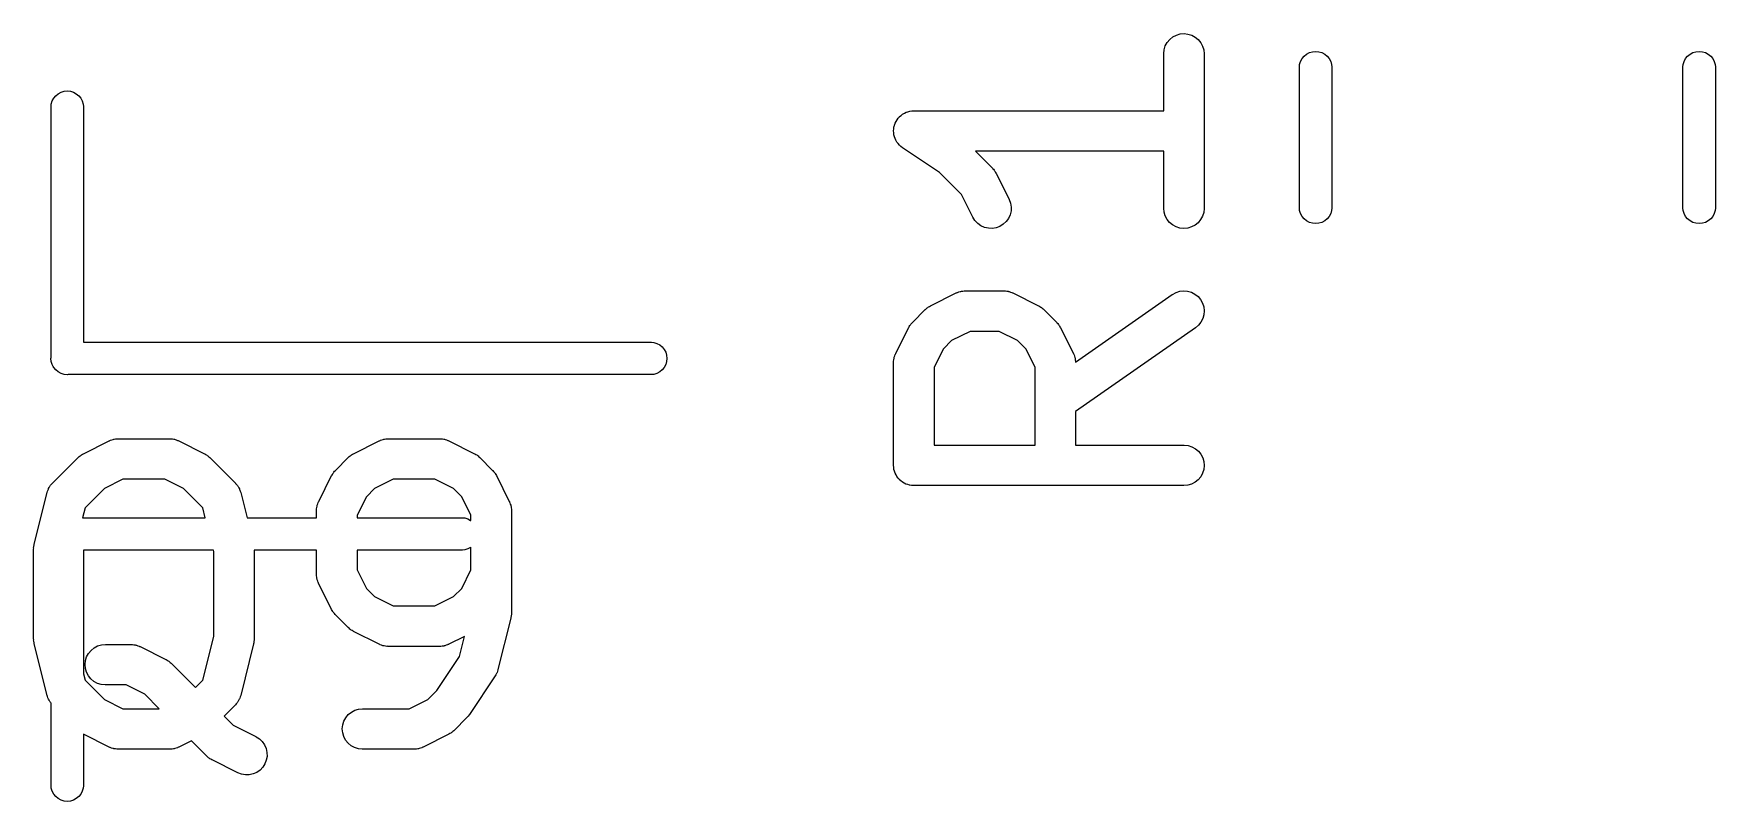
# Model space of a CAD drawing. Extents: x -0.18 to 2.54, y -2.17 to -0.07.
# Drawn here: x 0.1652 to 0.4103, y -0.8468 to -0.7349 of the extents above; entities that cross this region are included whole.
import ezdxf

# ---------------------------------------------------------------- set-up
doc = ezdxf.new("R2010")
doc.units = 0
doc.header["$MEASUREMENT"] = 0
doc.layers.add('BLACK', color=7, linetype='CONTINUOUS')

msp = doc.modelspace()

# ---------------------------------------------------------------- linework, layer by layer
at = {"layer": 'BLACK', "linetype": 'CONTINUOUS'}
for p, q in [((0.330784, -0.735704), (0.331233, -0.735343)), ((0.331233, -0.735343), (0.331744, -0.735076)), ((0.331744, -0.735076), (0.332296, -0.734914)), ((0.332296, -0.734914), (0.33287, -0.734861)), ((0.33287, -0.734861), (0.333443, -0.734922)), ((0.333443, -0.734922), (0.333994, -0.735092)), ((0.333994, -0.735092), (0.334501, -0.735366)), ((0.334501, -0.735366), (0.334945, -0.735733)), ((0.329897, -0.737773), (0.329961, -0.7372)), ((0.329897, -0.737814), (0.329897, -0.737773)), ((0.329897, -0.74611), (0.329897, -0.737814)), ((0.329961, -0.7372), (0.330136, -0.736651)), ((0.330136, -0.736651), (0.330413, -0.736146)), ((0.330413, -0.736146), (0.330784, -0.735704)), ((0.334945, -0.735733), (0.335309, -0.73618)), ((0.335309, -0.73618), (0.33558, -0.736689)), ((0.33558, -0.736689), (0.335746, -0.73724)), ((0.335746, -0.73724), (0.335802, -0.737814)), ((0.335802, -0.737814), (0.335802, -0.760311)), ((0.350369, -0.738141), (0.350729, -0.737846)), ((0.350729, -0.737846), (0.351139, -0.737627)), ((0.351139, -0.737627), (0.351584, -0.737492)), ((0.351584, -0.737492), (0.352047, -0.737446)), ((0.352047, -0.737446), (0.35251, -0.737492)), ((0.35251, -0.737492), (0.352956, -0.737627)), ((0.352956, -0.737627), (0.353366, -0.737846)), ((0.353366, -0.737846), (0.353726, -0.738141)), ((0.406274, -0.738141), (0.406634, -0.737846)), ((0.406634, -0.737846), (0.407044, -0.737627)), ((0.407044, -0.737627), (0.40749, -0.737492)), ((0.40749, -0.737492), (0.407953, -0.737446)), ((0.407953, -0.737446), (0.408416, -0.737492)), ((0.408416, -0.737492), (0.408861, -0.737627)), ((0.408861, -0.737627), (0.409271, -0.737846)), ((0.409271, -0.737846), (0.409631, -0.738141)), ((0.349685, -0.739704), (0.349719, -0.739357)), ((0.349685, -0.760296), (0.349685, -0.739704)), ((0.349719, -0.739357), (0.349854, -0.738911)), ((0.349854, -0.738911), (0.350074, -0.738501)), ((0.350074, -0.738501), (0.350369, -0.738141)), ((0.353726, -0.738141), (0.354021, -0.738501)), ((0.354021, -0.738501), (0.35424, -0.738911)), ((0.35424, -0.738911), (0.354375, -0.739357)), ((0.354375, -0.739357), (0.354409, -0.739704)), ((0.354409, -0.739704), (0.354409, -0.760296)), ((0.405591, -0.739704), (0.405625, -0.739357)), ((0.405591, -0.760296), (0.405591, -0.739704)), ((0.405625, -0.739357), (0.40576, -0.738911)), ((0.40576, -0.738911), (0.405979, -0.738501)), ((0.405979, -0.738501), (0.406274, -0.738141)), ((0.409631, -0.738141), (0.409926, -0.738501)), ((0.409926, -0.738501), (0.410146, -0.738911)), ((0.410146, -0.738911), (0.410281, -0.739357)), ((0.410281, -0.739357), (0.410315, -0.739704)), ((0.410315, -0.739704), (0.410315, -0.760296)), ((0.167717, -0.745475), (0.167751, -0.745127)), ((0.167751, -0.745127), (0.167886, -0.744682)), ((0.167886, -0.744682), (0.168105, -0.744272)), ((0.168105, -0.744272), (0.1684, -0.743912)), ((0.1684, -0.743912), (0.16876, -0.743617)), ((0.16876, -0.743617), (0.16917, -0.743398)), ((0.16917, -0.743398), (0.169616, -0.743263)), ((0.169616, -0.743263), (0.170079, -0.743217)), ((0.170079, -0.743217), (0.170542, -0.743263)), ((0.170542, -0.743263), (0.170987, -0.743398)), ((0.170987, -0.743398), (0.171397, -0.743617)), ((0.171397, -0.743617), (0.171757, -0.743912)), ((0.171757, -0.743912), (0.172052, -0.744272)), ((0.172052, -0.744272), (0.172272, -0.744682)), ((0.172272, -0.744682), (0.172407, -0.745127)), ((0.172407, -0.745127), (0.172441, -0.745475)), ((0.167717, -0.782089), (0.167717, -0.745475)), ((0.172441, -0.745475), (0.172441, -0.779843)), ((0.290759, -0.747914), (0.290899, -0.747657)), ((0.290899, -0.747657), (0.291032, -0.747411)), ((0.291032, -0.747411), (0.291033, -0.74741)), ((0.291033, -0.74741), (0.291034, -0.747408)), ((0.291034, -0.747408), (0.291216, -0.747188)), ((0.291216, -0.747188), (0.291399, -0.746967)), ((0.291399, -0.746967), (0.291401, -0.746966)), ((0.291401, -0.746966), (0.291402, -0.746964)), ((0.291402, -0.746964), (0.29163, -0.746779)), ((0.29163, -0.746779), (0.291846, -0.746603)), ((0.291846, -0.746603), (0.291847, -0.746602)), ((0.291847, -0.746602), (0.291849, -0.746601)), ((0.291849, -0.746601), (0.292108, -0.746463)), ((0.292108, -0.746463), (0.292354, -0.746333)), ((0.292354, -0.746333), (0.292357, -0.746332)), ((0.292357, -0.746332), (0.292359, -0.746331)), ((0.292359, -0.746331), (0.292627, -0.74625)), ((0.292627, -0.74625), (0.292906, -0.746166)), ((0.292906, -0.746166), (0.292908, -0.746166)), ((0.292908, -0.746166), (0.292911, -0.746165)), ((0.292911, -0.746165), (0.293198, -0.746137)), ((0.293198, -0.746137), (0.29348, -0.74611)), ((0.29348, -0.74611), (0.329897, -0.74611)), ((0.290527, -0.749037), (0.290557, -0.748757)), ((0.290527, -0.74904), (0.290527, -0.749037)), ((0.290527, -0.749042), (0.290527, -0.74904)), ((0.290554, -0.74934), (0.290527, -0.749042)), ((0.290578, -0.749611), (0.290554, -0.74934)), ((0.290557, -0.748757), (0.290587, -0.748469)), ((0.290579, -0.749613), (0.290578, -0.749611)), ((0.290579, -0.749616), (0.290579, -0.749613)), ((0.290662, -0.749898), (0.290579, -0.749616)), ((0.290587, -0.748469), (0.290588, -0.748467)), ((0.290588, -0.748464), (0.290675, -0.748185)), ((0.290588, -0.748467), (0.290588, -0.748464)), ((0.29074, -0.750164), (0.290662, -0.749898)), ((0.290675, -0.748185), (0.290757, -0.747918)), ((0.290757, -0.747918), (0.290759, -0.747916)), ((0.290759, -0.747916), (0.290759, -0.747914)), ((0.290741, -0.750167), (0.29074, -0.750164)), ((0.290742, -0.750169), (0.290741, -0.750167)), ((0.290869, -0.750412), (0.290742, -0.750169)), ((0.291006, -0.750676), (0.290869, -0.750412)), ((0.291008, -0.750677), (0.291006, -0.750676)), ((0.291009, -0.750679), (0.291008, -0.750677)), ((0.291187, -0.750901), (0.291009, -0.750679)), ((0.291367, -0.751125), (0.291187, -0.750901)), ((0.291368, -0.751127), (0.291367, -0.751125)), ((0.29137, -0.751129), (0.291368, -0.751127)), ((0.291593, -0.751316), (0.29137, -0.751129)), ((0.291807, -0.751496), (0.291593, -0.751316)), ((0.291811, -0.751499), (0.291807, -0.751496)), ((0.291812, -0.751499), (0.291811, -0.751499)), ((0.291811, -0.751499), (0.291811, -0.751499)), ((0.291842, -0.751519), (0.291812, -0.751499)), ((0.297223, -0.755107), (0.291842, -0.751519)), ((0.329897, -0.752015), (0.302483, -0.752015)), ((0.302483, -0.752015), (0.304941, -0.754474)), ((0.329897, -0.760311), (0.329897, -0.752015)), ((0.304941, -0.754474), (0.30497, -0.754503)), ((0.30497, -0.754503), (0.305074, -0.754633)), ((0.305074, -0.754633), (0.305188, -0.754753)), ((0.305188, -0.754753), (0.305253, -0.754857)), ((0.305253, -0.754857), (0.30533, -0.754953)), ((0.30533, -0.754953), (0.305406, -0.755101)), ((0.300427, -0.758311), (0.297223, -0.755107)), ((0.305406, -0.755101), (0.305494, -0.755241)), ((0.305494, -0.755241), (0.307369, -0.758991)), ((0.302087, -0.761632), (0.300427, -0.758311)), ((0.307369, -0.758991), (0.307387, -0.759028)), ((0.307387, -0.759028), (0.307586, -0.759569)), ((0.307586, -0.759569), (0.307676, -0.760138)), ((0.302394, -0.76212), (0.302087, -0.761632)), ((0.30279, -0.762538), (0.302394, -0.76212)), ((0.306942, -0.762265), (0.30652, -0.762658)), ((0.307279, -0.761798), (0.306942, -0.762265)), ((0.307519, -0.761274), (0.307279, -0.761798)), ((0.307653, -0.760714), (0.307519, -0.761274)), ((0.307676, -0.760138), (0.307653, -0.760714)), ((0.329953, -0.760885), (0.329897, -0.760311)), ((0.33012, -0.761436), (0.329953, -0.760885)), ((0.33039, -0.761945), (0.33012, -0.761436)), ((0.330754, -0.762392), (0.33039, -0.761945)), ((0.335286, -0.761979), (0.334916, -0.762421)), ((0.335564, -0.761474), (0.335286, -0.761979)), ((0.335738, -0.760925), (0.335564, -0.761474)), ((0.335802, -0.760352), (0.335738, -0.760925)), ((0.335802, -0.760311), (0.335802, -0.760352)), ((0.349719, -0.760643), (0.349685, -0.760296)), ((0.349854, -0.761089), (0.349719, -0.760643)), ((0.350074, -0.761499), (0.349854, -0.761089)), ((0.350369, -0.761859), (0.350074, -0.761499)), ((0.350729, -0.762154), (0.350369, -0.761859)), ((0.351139, -0.762373), (0.350729, -0.762154)), ((0.351584, -0.762508), (0.351139, -0.762373)), ((0.352956, -0.762373), (0.35251, -0.762508)), ((0.353366, -0.762154), (0.352956, -0.762373)), ((0.353726, -0.761859), (0.353366, -0.762154)), ((0.354021, -0.761499), (0.353726, -0.761859)), ((0.35424, -0.761089), (0.354021, -0.761499)), ((0.354375, -0.760643), (0.35424, -0.761089)), ((0.354409, -0.760296), (0.354375, -0.760643)), ((0.405625, -0.760643), (0.405591, -0.760296)), ((0.40576, -0.761089), (0.405625, -0.760643)), ((0.405979, -0.761499), (0.40576, -0.761089)), ((0.406274, -0.761859), (0.405979, -0.761499)), ((0.406634, -0.762154), (0.406274, -0.761859)), ((0.407044, -0.762373), (0.406634, -0.762154)), ((0.40749, -0.762508), (0.407044, -0.762373)), ((0.408861, -0.762373), (0.408416, -0.762508)), ((0.409271, -0.762154), (0.408861, -0.762373)), ((0.409631, -0.761859), (0.409271, -0.762154)), ((0.409926, -0.761499), (0.409631, -0.761859)), ((0.410146, -0.761089), (0.409926, -0.761499)), ((0.410281, -0.760643), (0.410146, -0.761089)), ((0.410315, -0.760296), (0.410281, -0.760643)), ((0.303259, -0.762873), (0.30279, -0.762538)), ((0.303785, -0.763109), (0.303259, -0.762873)), ((0.304346, -0.763239), (0.303785, -0.763109)), ((0.304922, -0.763258), (0.304346, -0.763239)), ((0.305491, -0.763164), (0.304922, -0.763258)), ((0.30603, -0.762961), (0.305491, -0.763164)), ((0.30652, -0.762658), (0.30603, -0.762961)), ((0.331198, -0.762759), (0.330754, -0.762392)), ((0.331705, -0.763033), (0.331198, -0.762759)), ((0.332256, -0.763204), (0.331705, -0.763033)), ((0.332829, -0.763264), (0.332256, -0.763204)), ((0.333403, -0.763212), (0.332829, -0.763264)), ((0.333956, -0.763049), (0.333403, -0.763212)), ((0.334466, -0.762782), (0.333956, -0.763049)), ((0.334916, -0.762421), (0.334466, -0.762782)), ((0.352047, -0.762554), (0.351584, -0.762508)), ((0.35251, -0.762508), (0.352047, -0.762554)), ((0.407953, -0.762554), (0.40749, -0.762508)), ((0.408416, -0.762508), (0.407953, -0.762554)), ((0.295621, -0.774708), (0.295768, -0.774631)), ((0.295768, -0.774631), (0.295909, -0.774543)), ((0.295909, -0.774543), (0.299658, -0.772668)), ((0.299658, -0.772668), (0.299695, -0.77265)), ((0.299695, -0.77265), (0.299777, -0.77262)), ((0.299777, -0.77262), (0.299853, -0.772579)), ((0.299853, -0.772579), (0.300047, -0.772521)), ((0.300047, -0.772521), (0.300236, -0.772451)), ((0.300236, -0.772451), (0.300322, -0.772438)), ((0.300322, -0.772438), (0.300405, -0.772413)), ((0.300405, -0.772413), (0.300606, -0.772393)), ((0.300606, -0.772393), (0.300805, -0.772362)), ((0.300805, -0.772362), (0.300892, -0.772365)), ((0.300892, -0.772365), (0.300979, -0.772357)), ((0.300979, -0.772357), (0.306603, -0.772357)), ((0.306603, -0.772357), (0.306644, -0.772357)), ((0.306644, -0.772357), (0.306731, -0.772367)), ((0.306731, -0.772367), (0.306817, -0.772364)), ((0.306817, -0.772364), (0.307016, -0.772399)), ((0.307016, -0.772399), (0.307217, -0.772421)), ((0.307217, -0.772421), (0.307299, -0.772447)), ((0.307299, -0.772447), (0.307385, -0.772462)), ((0.307385, -0.772462), (0.307574, -0.772534)), ((0.307574, -0.772534), (0.307766, -0.772595)), ((0.307766, -0.772595), (0.307842, -0.772637)), ((0.307842, -0.772637), (0.307923, -0.772668)), ((0.307923, -0.772668), (0.311673, -0.774543)), ((0.311673, -0.774543), (0.31171, -0.774562)), ((0.31171, -0.774562), (0.311849, -0.774652)), ((0.31705, -0.782764), (0.331156, -0.77289)), ((0.331156, -0.77289), (0.33119, -0.772867)), ((0.33119, -0.772867), (0.331696, -0.772591)), ((0.331696, -0.772591), (0.332246, -0.772419)), ((0.332246, -0.772419), (0.332819, -0.772357)), ((0.332819, -0.772357), (0.333393, -0.772407)), ((0.333393, -0.772407), (0.333947, -0.772568)), ((0.333947, -0.772568), (0.334458, -0.772833)), ((0.334458, -0.772833), (0.334908, -0.773193)), ((0.334908, -0.773193), (0.33528, -0.773633)), ((0.33528, -0.773633), (0.33556, -0.774137)), ((0.33556, -0.774137), (0.335736, -0.774686)), ((0.293161, -0.777099), (0.293266, -0.776971)), ((0.293266, -0.776971), (0.295141, -0.775096)), ((0.295141, -0.775096), (0.295171, -0.775067)), ((0.295171, -0.775067), (0.2953, -0.774964)), ((0.2953, -0.774964), (0.295421, -0.77485)), ((0.295421, -0.77485), (0.295525, -0.774784)), ((0.295525, -0.774784), (0.295621, -0.774708)), ((0.311849, -0.774652), (0.311995, -0.77473)), ((0.311995, -0.77473), (0.31209, -0.774808)), ((0.31209, -0.774808), (0.312193, -0.774875)), ((0.312193, -0.774875), (0.312312, -0.774991)), ((0.312312, -0.774991), (0.31244, -0.775096)), ((0.31244, -0.775096), (0.314315, -0.776971)), ((0.314315, -0.776971), (0.314344, -0.777)), ((0.314344, -0.777), (0.314448, -0.77713)), ((0.335337, -0.776901), (0.334981, -0.777353)), ((0.335599, -0.776387), (0.335337, -0.776901)), ((0.335756, -0.775833), (0.335599, -0.776387)), ((0.335736, -0.774686), (0.335802, -0.775258)), ((0.335802, -0.775258), (0.335756, -0.775833)), ((0.290839, -0.781488), (0.292713, -0.777738)), ((0.292713, -0.777738), (0.292732, -0.777702)), ((0.292732, -0.777702), (0.292822, -0.777562)), ((0.292822, -0.777562), (0.292901, -0.777416)), ((0.292901, -0.777416), (0.292979, -0.777321)), ((0.292979, -0.777321), (0.293046, -0.777218)), ((0.293046, -0.777218), (0.293161, -0.777099)), ((0.301676, -0.778262), (0.298978, -0.779611)), ((0.305906, -0.778262), (0.301676, -0.778262)), ((0.308603, -0.779611), (0.305906, -0.778262)), ((0.314448, -0.77713), (0.314561, -0.777251)), ((0.314561, -0.777251), (0.314627, -0.777355)), ((0.314627, -0.777355), (0.314704, -0.777451)), ((0.314704, -0.777451), (0.31478, -0.777598)), ((0.31478, -0.777598), (0.314868, -0.777738)), ((0.314868, -0.777738), (0.316743, -0.781488)), ((0.334543, -0.777728), (0.317055, -0.78997)), ((0.334981, -0.777353), (0.334543, -0.777728)), ((0.172441, -0.779843), (0.255234, -0.779843)), ((0.255234, -0.779843), (0.255581, -0.779877)), ((0.255581, -0.779877), (0.256026, -0.780012)), ((0.256026, -0.780012), (0.256437, -0.780231)), ((0.256437, -0.780231), (0.256796, -0.780526)), ((0.256796, -0.780526), (0.257092, -0.780886)), ((0.257092, -0.780886), (0.257311, -0.781296)), ((0.257311, -0.781296), (0.257446, -0.781742)), ((0.257446, -0.781742), (0.257492, -0.782205)), ((0.290632, -0.782026), (0.290705, -0.781837)), ((0.290705, -0.781837), (0.290766, -0.781645)), ((0.290766, -0.781645), (0.290807, -0.781569)), ((0.290807, -0.781569), (0.290839, -0.781488)), ((0.297781, -0.780808), (0.296432, -0.783505)), ((0.298978, -0.779611), (0.297781, -0.780808)), ((0.3098, -0.780808), (0.308603, -0.779611)), ((0.311149, -0.783505), (0.3098, -0.780808)), ((0.316743, -0.781488), (0.316761, -0.781525)), ((0.316761, -0.781525), (0.316791, -0.781607)), ((0.316791, -0.781607), (0.316832, -0.781683)), ((0.316832, -0.781683), (0.31689, -0.781876)), ((0.31689, -0.781876), (0.31696, -0.782066)), ((0.167705, -0.782205), (0.167717, -0.782089)), ((0.167751, -0.782668), (0.167705, -0.782205)), ((0.167886, -0.783113), (0.167751, -0.782668)), ((0.168029, -0.78338), (0.167886, -0.783113)), ((0.168105, -0.783523), (0.168029, -0.78338)), ((0.1684, -0.783883), (0.168105, -0.783523)), ((0.16876, -0.784178), (0.1684, -0.783883)), ((0.16917, -0.784398), (0.16876, -0.784178)), ((0.169616, -0.784533), (0.16917, -0.784398)), ((0.256026, -0.784398), (0.255581, -0.784533)), ((0.256437, -0.784178), (0.256026, -0.784398)), ((0.256796, -0.783883), (0.256437, -0.784178)), ((0.257092, -0.783523), (0.256796, -0.783883)), ((0.257311, -0.783113), (0.257092, -0.783523)), ((0.257446, -0.782668), (0.257311, -0.783113)), ((0.257492, -0.782205), (0.257446, -0.782668)), ((0.290527, -0.782767), (0.290537, -0.782681)), ((0.290527, -0.782808), (0.290527, -0.782767)), ((0.290527, -0.797806), (0.290527, -0.782808)), ((0.290535, -0.782594), (0.290569, -0.782395)), ((0.290537, -0.782681), (0.290535, -0.782594)), ((0.290569, -0.782395), (0.290591, -0.782194)), ((0.290591, -0.782194), (0.290618, -0.782112)), ((0.290618, -0.782112), (0.290632, -0.782026)), ((0.296432, -0.783505), (0.296432, -0.794854)), ((0.311149, -0.794854), (0.311149, -0.783505)), ((0.31696, -0.782066), (0.316973, -0.782151)), ((0.316973, -0.782151), (0.316999, -0.782235)), ((0.316999, -0.782235), (0.317018, -0.782436)), ((0.317018, -0.782436), (0.31705, -0.782635)), ((0.31705, -0.782635), (0.317046, -0.782722)), ((0.317046, -0.782722), (0.31705, -0.782764)), ((0.170079, -0.784578), (0.169616, -0.784533)), ((0.170195, -0.784567), (0.170079, -0.784578)), ((0.255234, -0.784567), (0.170195, -0.784567)), ((0.255581, -0.784533), (0.255234, -0.784567)), ((0.317055, -0.78997), (0.317055, -0.794854)), ((0.172433, -0.796099), (0.176182, -0.794224)), ((0.176182, -0.794224), (0.176219, -0.794206)), ((0.176219, -0.794206), (0.176301, -0.794176)), ((0.176301, -0.794176), (0.176378, -0.794135)), ((0.176378, -0.794135), (0.176571, -0.794077)), ((0.176571, -0.794077), (0.17676, -0.794008)), ((0.17676, -0.794008), (0.176846, -0.793994)), ((0.176846, -0.793994), (0.176929, -0.793969)), ((0.176929, -0.793969), (0.17713, -0.793949)), ((0.17713, -0.793949), (0.177329, -0.793918)), ((0.177329, -0.793918), (0.177416, -0.793921)), ((0.177416, -0.793921), (0.177503, -0.793913)), ((0.177503, -0.793913), (0.185002, -0.793913)), ((0.185002, -0.793913), (0.185043, -0.793913)), ((0.185043, -0.793913), (0.185129, -0.793923)), ((0.185129, -0.793923), (0.185216, -0.79392)), ((0.185216, -0.79392), (0.185415, -0.793955)), ((0.185415, -0.793955), (0.185616, -0.793977)), ((0.185616, -0.793977), (0.185698, -0.794003)), ((0.185698, -0.794003), (0.185784, -0.794018)), ((0.185784, -0.794018), (0.185973, -0.794091)), ((0.185973, -0.794091), (0.186165, -0.794151)), ((0.186165, -0.794151), (0.186241, -0.794193)), ((0.186241, -0.794193), (0.186322, -0.794224)), ((0.186322, -0.794224), (0.190072, -0.796099)), ((0.211803, -0.796099), (0.215552, -0.794224)), ((0.215552, -0.794224), (0.215589, -0.794206)), ((0.215589, -0.794206), (0.215671, -0.794176)), ((0.215671, -0.794176), (0.215748, -0.794135)), ((0.215748, -0.794135), (0.215941, -0.794077)), ((0.215941, -0.794077), (0.21613, -0.794008)), ((0.21613, -0.794008), (0.216216, -0.793994)), ((0.216216, -0.793994), (0.216299, -0.793969)), ((0.216299, -0.793969), (0.2165, -0.793949)), ((0.2165, -0.793949), (0.2167, -0.793918)), ((0.2167, -0.793918), (0.216786, -0.793921)), ((0.216786, -0.793921), (0.216873, -0.793913)), ((0.216873, -0.793913), (0.224372, -0.793913)), ((0.224372, -0.793913), (0.224413, -0.793913)), ((0.224413, -0.793913), (0.2245, -0.793923)), ((0.2245, -0.793923), (0.224586, -0.79392)), ((0.224586, -0.79392), (0.224786, -0.793955)), ((0.224786, -0.793955), (0.224986, -0.793977)), ((0.224986, -0.793977), (0.225068, -0.794003)), ((0.225068, -0.794003), (0.225154, -0.794018)), ((0.225154, -0.794018), (0.225343, -0.794091)), ((0.225343, -0.794091), (0.225535, -0.794151)), ((0.225535, -0.794151), (0.225611, -0.794193)), ((0.225611, -0.794193), (0.225692, -0.794224)), ((0.225692, -0.794224), (0.229442, -0.796099)), ((0.167916, -0.800402), (0.171665, -0.796652)), ((0.171665, -0.796652), (0.171695, -0.796623)), ((0.171695, -0.796623), (0.171824, -0.79652)), ((0.171824, -0.79652), (0.171945, -0.796406)), ((0.171945, -0.796406), (0.172049, -0.79634)), ((0.172049, -0.79634), (0.172145, -0.796264)), ((0.172145, -0.796264), (0.172292, -0.796188)), ((0.172292, -0.796188), (0.172433, -0.796099)), ((0.190072, -0.796099), (0.190109, -0.796118)), ((0.190109, -0.796118), (0.190248, -0.796208)), ((0.190248, -0.796208), (0.190394, -0.796286)), ((0.190394, -0.796286), (0.190489, -0.796364)), ((0.190489, -0.796364), (0.190592, -0.796431)), ((0.190592, -0.796431), (0.190711, -0.796547)), ((0.190711, -0.796547), (0.190839, -0.796652)), ((0.190839, -0.796652), (0.194589, -0.800402)), ((0.209161, -0.798527), (0.211035, -0.796652)), ((0.211035, -0.796652), (0.211065, -0.796623)), ((0.211065, -0.796623), (0.211194, -0.79652)), ((0.211194, -0.79652), (0.211315, -0.796406)), ((0.211315, -0.796406), (0.211419, -0.79634)), ((0.211419, -0.79634), (0.211515, -0.796264)), ((0.211515, -0.796264), (0.211662, -0.796188)), ((0.211662, -0.796188), (0.211803, -0.796099)), ((0.229442, -0.796099), (0.229479, -0.796118)), ((0.229479, -0.796118), (0.229618, -0.796208)), ((0.229618, -0.796208), (0.229764, -0.796286)), ((0.229764, -0.796286), (0.229859, -0.796364)), ((0.229859, -0.796364), (0.229962, -0.796431)), ((0.229962, -0.796431), (0.230081, -0.796547)), ((0.230081, -0.796547), (0.230209, -0.796652)), ((0.230209, -0.796652), (0.232084, -0.798527)), ((0.296432, -0.794854), (0.311149, -0.794854)), ((0.317055, -0.794854), (0.33285, -0.794854)), ((0.33285, -0.794854), (0.332891, -0.794854)), ((0.332891, -0.794854), (0.333464, -0.794918)), ((0.333464, -0.794918), (0.334013, -0.795093)), ((0.334013, -0.795093), (0.334518, -0.79537)), ((0.334518, -0.79537), (0.334959, -0.795741)), ((0.334959, -0.795741), (0.33532, -0.79619)), ((0.33532, -0.79619), (0.335587, -0.7967)), ((0.335587, -0.7967), (0.33575, -0.797253)), ((0.208626, -0.799258), (0.208717, -0.799118)), ((0.208717, -0.799118), (0.208795, -0.798972)), ((0.208795, -0.798972), (0.208873, -0.798877)), ((0.208873, -0.798877), (0.20894, -0.798774)), ((0.20894, -0.798774), (0.209055, -0.798655)), ((0.209055, -0.798655), (0.209161, -0.798527)), ((0.232084, -0.798527), (0.232113, -0.798556)), ((0.232113, -0.798556), (0.232217, -0.798686)), ((0.232217, -0.798686), (0.23233, -0.798807)), ((0.23233, -0.798807), (0.232396, -0.798911)), ((0.232396, -0.798911), (0.232473, -0.799007)), ((0.232473, -0.799007), (0.232549, -0.799154)), ((0.290554, -0.798083), (0.290527, -0.797806)), ((0.290579, -0.79836), (0.290554, -0.798083)), ((0.290582, -0.79837), (0.290579, -0.79836)), ((0.290583, -0.79838), (0.290582, -0.79837)), ((0.290663, -0.798646), (0.290583, -0.79838)), ((0.290742, -0.798913), (0.290663, -0.798646)), ((0.290747, -0.798922), (0.290742, -0.798913)), ((0.29075, -0.798932), (0.290747, -0.798922)), ((0.29088, -0.799177), (0.29075, -0.798932)), ((0.335572, -0.798951), (0.335298, -0.799458)), ((0.335742, -0.7984), (0.335572, -0.798951)), ((0.335802, -0.797827), (0.335742, -0.7984)), ((0.33575, -0.797253), (0.335802, -0.797827)), ((0.167149, -0.801734), (0.167219, -0.801546)), ((0.167219, -0.801546), (0.167278, -0.801355)), ((0.167278, -0.801355), (0.16732, -0.801277)), ((0.16732, -0.801277), (0.167351, -0.801194)), ((0.167351, -0.801194), (0.167456, -0.801023)), ((0.167456, -0.801023), (0.16755, -0.800847)), ((0.16755, -0.800847), (0.167606, -0.800779)), ((0.167606, -0.800779), (0.167653, -0.800703)), ((0.167653, -0.800703), (0.167789, -0.800556)), ((0.167789, -0.800556), (0.167916, -0.800402)), ((0.175502, -0.801167), (0.17267, -0.803999)), ((0.1782, -0.799818), (0.175502, -0.801167)), ((0.184305, -0.799818), (0.1782, -0.799818)), ((0.187002, -0.801167), (0.184305, -0.799818)), ((0.189835, -0.803999), (0.187002, -0.801167)), ((0.194589, -0.800402), (0.194618, -0.800431)), ((0.194618, -0.800431), (0.194743, -0.800588)), ((0.194743, -0.800588), (0.194876, -0.800736)), ((0.194876, -0.800736), (0.194922, -0.800812)), ((0.194922, -0.800812), (0.194977, -0.800881)), ((0.194977, -0.800881), (0.195069, -0.801059)), ((0.195069, -0.801059), (0.195172, -0.801231)), ((0.195172, -0.801231), (0.195202, -0.801314)), ((0.195202, -0.801314), (0.195243, -0.801393)), ((0.195243, -0.801393), (0.195298, -0.801585)), ((0.195298, -0.801585), (0.195366, -0.801774)), ((0.206733, -0.803044), (0.208608, -0.799294)), ((0.208608, -0.799294), (0.208626, -0.799258)), ((0.214872, -0.801167), (0.213675, -0.802364)), ((0.21757, -0.799818), (0.214872, -0.801167)), ((0.223675, -0.799818), (0.21757, -0.799818)), ((0.226372, -0.801167), (0.223675, -0.799818)), ((0.227569, -0.802364), (0.226372, -0.801167)), ((0.232549, -0.799154), (0.232637, -0.799294)), ((0.232637, -0.799294), (0.234512, -0.803044)), ((0.291009, -0.799423), (0.29088, -0.799177)), ((0.291015, -0.799431), (0.291009, -0.799423)), ((0.29102, -0.799441), (0.291015, -0.799431)), ((0.291197, -0.799657), (0.29102, -0.799441)), ((0.29137, -0.799872), (0.291197, -0.799657)), ((0.291378, -0.799879), (0.29137, -0.799872)), ((0.291384, -0.799887), (0.291378, -0.799879)), ((0.291598, -0.800064), (0.291384, -0.799887)), ((0.291811, -0.800243), (0.291598, -0.800064)), ((0.291821, -0.800248), (0.291811, -0.800243)), ((0.291828, -0.800254), (0.291821, -0.800248)), ((0.292072, -0.800386), (0.291828, -0.800254)), ((0.292316, -0.80052), (0.292072, -0.800386)), ((0.292326, -0.800524), (0.292316, -0.80052)), ((0.292335, -0.800529), (0.292326, -0.800524)), ((0.292602, -0.800611), (0.292335, -0.800529)), ((0.292866, -0.800695), (0.292602, -0.800611)), ((0.292876, -0.800696), (0.292866, -0.800695)), ((0.292886, -0.800699), (0.292876, -0.800696)), ((0.293161, -0.800728), (0.292886, -0.800699)), ((0.293438, -0.800759), (0.293161, -0.800728)), ((0.293458, -0.800759), (0.293438, -0.800759)), ((0.293459, -0.800759), (0.293458, -0.800759)), ((0.29348, -0.800759), (0.293459, -0.800759)), ((0.293459, -0.800759), (0.293459, -0.800759)), ((0.33285, -0.800759), (0.29348, -0.800759)), ((0.333423, -0.800703), (0.33285, -0.800759)), ((0.333975, -0.800536), (0.333423, -0.800703)), ((0.334484, -0.800266), (0.333975, -0.800536)), ((0.33493, -0.799902), (0.334484, -0.800266)), ((0.335298, -0.799458), (0.33493, -0.799902)), ((0.165264, -0.809273), (0.167139, -0.801774)), ((0.167139, -0.801774), (0.167149, -0.801734)), ((0.17267, -0.803999), (0.172312, -0.805433)), ((0.190193, -0.805433), (0.189835, -0.803999)), ((0.195366, -0.801774), (0.19628, -0.805433)), ((0.206429, -0.80415), (0.206463, -0.803951)), ((0.206463, -0.803951), (0.206486, -0.803751)), ((0.206486, -0.803751), (0.206512, -0.803668)), ((0.206512, -0.803668), (0.206527, -0.803582)), ((0.206527, -0.803582), (0.206599, -0.803393)), ((0.206599, -0.803393), (0.20666, -0.803201)), ((0.20666, -0.803201), (0.206702, -0.803125)), ((0.206702, -0.803125), (0.206733, -0.803044)), ((0.213675, -0.802364), (0.212327, -0.805061)), ((0.228918, -0.805061), (0.227569, -0.802364)), ((0.234512, -0.803044), (0.23453, -0.803081)), ((0.23453, -0.803081), (0.23456, -0.803163)), ((0.23456, -0.803163), (0.234601, -0.803239)), ((0.234601, -0.803239), (0.234659, -0.803433)), ((0.234659, -0.803433), (0.234729, -0.803622)), ((0.234729, -0.803622), (0.234742, -0.803708)), ((0.234742, -0.803708), (0.234768, -0.803791)), ((0.234768, -0.803791), (0.234787, -0.803992)), ((0.234787, -0.803992), (0.234819, -0.804191)), ((0.172312, -0.805433), (0.190193, -0.805433)), ((0.19628, -0.805433), (0.206421, -0.805433)), ((0.206421, -0.804323), (0.206431, -0.804237)), ((0.206421, -0.804364), (0.206421, -0.804323)), ((0.206421, -0.805433), (0.206421, -0.804364)), ((0.206431, -0.804237), (0.206429, -0.80415)), ((0.212327, -0.805061), (0.212327, -0.805433)), ((0.212327, -0.805433), (0.227675, -0.805433)), ((0.227675, -0.805433), (0.228022, -0.805467)), ((0.228022, -0.805467), (0.228467, -0.805602)), ((0.228467, -0.805602), (0.228878, -0.805822)), ((0.228878, -0.805822), (0.228918, -0.805855)), ((0.228918, -0.805855), (0.228918, -0.805061)), ((0.234819, -0.804191), (0.234815, -0.804278)), ((0.234815, -0.804278), (0.234824, -0.804364)), ((0.234824, -0.804364), (0.234824, -0.819363)), ((0.165176, -0.809948), (0.165182, -0.809895)), ((0.165176, -0.809989), (0.165176, -0.809948)), ((0.165176, -0.823112), (0.165176, -0.809989)), ((0.16518, -0.809843), (0.165215, -0.809609)), ((0.165182, -0.809895), (0.16518, -0.809843)), ((0.165215, -0.809609), (0.165241, -0.809375)), ((0.165241, -0.809375), (0.165257, -0.809325)), ((0.165257, -0.809325), (0.165264, -0.809273)), ((0.172441, -0.810157), (0.172441, -0.828185)), ((0.191374, -0.810157), (0.172441, -0.810157)), ((0.191423, -0.810352), (0.191374, -0.810157)), ((0.191423, -0.822749), (0.191423, -0.810352)), ((0.206421, -0.810157), (0.197328, -0.810157)), ((0.197328, -0.810157), (0.197328, -0.823112)), ((0.206421, -0.813738), (0.206421, -0.810157)), ((0.227675, -0.810157), (0.212327, -0.810157)), ((0.212327, -0.810157), (0.212327, -0.813041)), ((0.228022, -0.810123), (0.227675, -0.810157)), ((0.228467, -0.809988), (0.228022, -0.810123)), ((0.228878, -0.809769), (0.228467, -0.809988)), ((0.228918, -0.809736), (0.228878, -0.809769)), ((0.228918, -0.813041), (0.228918, -0.809736)), ((0.20643, -0.813825), (0.206421, -0.813738)), ((0.206426, -0.813912), (0.20643, -0.813825)), ((0.212327, -0.813041), (0.213675, -0.815739)), ((0.227569, -0.815739), (0.228918, -0.813041)), ((0.206458, -0.814111), (0.206426, -0.813912)), ((0.206477, -0.814312), (0.206458, -0.814111)), ((0.206502, -0.814395), (0.206477, -0.814312)), ((0.206516, -0.814481), (0.206502, -0.814395)), ((0.206585, -0.81467), (0.206516, -0.814481)), ((0.206644, -0.814863), (0.206585, -0.81467)), ((0.206685, -0.81494), (0.206644, -0.814863)), ((0.206715, -0.815022), (0.206685, -0.81494)), ((0.206733, -0.815059), (0.206715, -0.815022)), ((0.208608, -0.818808), (0.206733, -0.815059)), ((0.213675, -0.815739), (0.214872, -0.816936)), ((0.226372, -0.816936), (0.227569, -0.815739)), ((0.214872, -0.816936), (0.21757, -0.818285)), ((0.21757, -0.818285), (0.223675, -0.818285)), ((0.223675, -0.818285), (0.226372, -0.816936)), ((0.208696, -0.818949), (0.208608, -0.818808)), ((0.208772, -0.819096), (0.208696, -0.818949)), ((0.208849, -0.819192), (0.208772, -0.819096)), ((0.208914, -0.819296), (0.208849, -0.819192)), ((0.209028, -0.819417), (0.208914, -0.819296)), ((0.209132, -0.819546), (0.209028, -0.819417)), ((0.209161, -0.819576), (0.209132, -0.819546)), ((0.211035, -0.82145), (0.209161, -0.819576)), ((0.234736, -0.820079), (0.232861, -0.827578)), ((0.234743, -0.820027), (0.234736, -0.820079)), ((0.234759, -0.819976), (0.234743, -0.820027)), ((0.234785, -0.819743), (0.234759, -0.819976)), ((0.23482, -0.819509), (0.234785, -0.819743)), ((0.234823, -0.819404), (0.234818, -0.819456)), ((0.234818, -0.819456), (0.23482, -0.819509)), ((0.234824, -0.819363), (0.234823, -0.819404)), ((0.165181, -0.823165), (0.165176, -0.823112)), ((0.165178, -0.823217), (0.165181, -0.823165)), ((0.165209, -0.82345), (0.165178, -0.823217)), ((0.165232, -0.823686), (0.165209, -0.82345)), ((0.189835, -0.829102), (0.191423, -0.822749)), ((0.19729, -0.823492), (0.197264, -0.823726)), ((0.197325, -0.823258), (0.19729, -0.823492)), ((0.197328, -0.823153), (0.197322, -0.823206)), ((0.197322, -0.823206), (0.197325, -0.823258)), ((0.197328, -0.823112), (0.197328, -0.823153)), ((0.211164, -0.821556), (0.211035, -0.82145)), ((0.211283, -0.821671), (0.211164, -0.821556)), ((0.211386, -0.821738), (0.211283, -0.821671)), ((0.211481, -0.821816), (0.211386, -0.821738)), ((0.211627, -0.821895), (0.211481, -0.821816)), ((0.211766, -0.821985), (0.211627, -0.821895)), ((0.211803, -0.822004), (0.211766, -0.821985)), ((0.215552, -0.823878), (0.211803, -0.822004)), ((0.227985, -0.822732), (0.225692, -0.823878)), ((0.227256, -0.825649), (0.227985, -0.822732)), ((0.165248, -0.823736), (0.165232, -0.823686)), ((0.165255, -0.823788), (0.165248, -0.823736)), ((0.165264, -0.823828), (0.165255, -0.823788)), ((0.167139, -0.831327), (0.165264, -0.823828)), ((0.172736, -0.826268), (0.172906, -0.825717)), ((0.172906, -0.825717), (0.17318, -0.82521)), ((0.17318, -0.82521), (0.173547, -0.824766)), ((0.173547, -0.824766), (0.173994, -0.824402)), ((0.173994, -0.824402), (0.174503, -0.824132)), ((0.174503, -0.824132), (0.175054, -0.823965)), ((0.175054, -0.823965), (0.175628, -0.823909)), ((0.175628, -0.823909), (0.179378, -0.823909)), ((0.179378, -0.823909), (0.179419, -0.823909)), ((0.179419, -0.823909), (0.179505, -0.823919)), ((0.179505, -0.823919), (0.179592, -0.823917)), ((0.179592, -0.823917), (0.179791, -0.823951)), ((0.179791, -0.823951), (0.179991, -0.823973)), ((0.179991, -0.823973), (0.180074, -0.824)), ((0.180074, -0.824), (0.18016, -0.824014)), ((0.18016, -0.824014), (0.180349, -0.824087)), ((0.180349, -0.824087), (0.180541, -0.824148)), ((0.180541, -0.824148), (0.180617, -0.824189)), ((0.180617, -0.824189), (0.180698, -0.824221)), ((0.180698, -0.824221), (0.184448, -0.826095)), ((0.184448, -0.826095), (0.184484, -0.826114)), ((0.184484, -0.826114), (0.184624, -0.826204)), ((0.19724, -0.823828), (0.195366, -0.831327)), ((0.197248, -0.823776), (0.19724, -0.823828)), ((0.197264, -0.823726), (0.197248, -0.823776)), ((0.215634, -0.823909), (0.215552, -0.823878)), ((0.21571, -0.823951), (0.215634, -0.823909)), ((0.215902, -0.824012), (0.21571, -0.823951)), ((0.21609, -0.824085), (0.215902, -0.824012)), ((0.216176, -0.824099), (0.21609, -0.824085)), ((0.216259, -0.824126), (0.216176, -0.824099)), ((0.216459, -0.824148), (0.216259, -0.824126)), ((0.216658, -0.824182), (0.216459, -0.824148)), ((0.216745, -0.82418), (0.216658, -0.824182)), ((0.216832, -0.82419), (0.216745, -0.82418)), ((0.216873, -0.82419), (0.216832, -0.82419)), ((0.224372, -0.82419), (0.216873, -0.82419)), ((0.223952, -0.830605), (0.227256, -0.825649)), ((0.224458, -0.824182), (0.224372, -0.82419)), ((0.224545, -0.824185), (0.224458, -0.824182)), ((0.224744, -0.824154), (0.224545, -0.824185)), ((0.224945, -0.824134), (0.224744, -0.824154)), ((0.225029, -0.824109), (0.224945, -0.824134)), ((0.225114, -0.824095), (0.225029, -0.824109)), ((0.225304, -0.824026), (0.225114, -0.824095)), ((0.225497, -0.823967), (0.225304, -0.824026)), ((0.225574, -0.823926), (0.225497, -0.823967)), ((0.225655, -0.823897), (0.225574, -0.823926)), ((0.225692, -0.823878), (0.225655, -0.823897)), ((0.172441, -0.828185), (0.17267, -0.829102)), ((0.172675, -0.826841), (0.172736, -0.826268)), ((0.172728, -0.827415), (0.172675, -0.826841)), ((0.17289, -0.827968), (0.172728, -0.827415)), ((0.173157, -0.828478), (0.17289, -0.827968)), ((0.173518, -0.828928), (0.173157, -0.828478)), ((0.184624, -0.826204), (0.18477, -0.826283)), ((0.18477, -0.826283), (0.184865, -0.826361)), ((0.184865, -0.826361), (0.184968, -0.826428)), ((0.184968, -0.826428), (0.185087, -0.826543)), ((0.185087, -0.826543), (0.185215, -0.826648)), ((0.185215, -0.826648), (0.188751, -0.830185)), ((0.232453, -0.828499), (0.228704, -0.834124)), ((0.232546, -0.828325), (0.232453, -0.828499)), ((0.232649, -0.828158), (0.232546, -0.828325)), ((0.232681, -0.828072), (0.232649, -0.828158)), ((0.232724, -0.827991), (0.232681, -0.828072)), ((0.232782, -0.827802), (0.232724, -0.827991)), ((0.232851, -0.827618), (0.232782, -0.827802)), ((0.232861, -0.827578), (0.232851, -0.827618)), ((0.17267, -0.829102), (0.175502, -0.831934)), ((0.17396, -0.829298), (0.173518, -0.828928)), ((0.174465, -0.829576), (0.17396, -0.829298)), ((0.175014, -0.82975), (0.174465, -0.829576)), ((0.175587, -0.829814), (0.175014, -0.82975)), ((0.175628, -0.829814), (0.175587, -0.829814)), ((0.178681, -0.829814), (0.175628, -0.829814)), ((0.181378, -0.831163), (0.178681, -0.829814)), ((0.188751, -0.830185), (0.189835, -0.829102)), ((0.222623, -0.831934), (0.223952, -0.830605)), ((0.167206, -0.831516), (0.167139, -0.831327)), ((0.167262, -0.831708), (0.167206, -0.831516)), ((0.167303, -0.831786), (0.167262, -0.831708)), ((0.167333, -0.83187), (0.167303, -0.831786)), ((0.167435, -0.832042), (0.167333, -0.83187)), ((0.167527, -0.832219), (0.167435, -0.832042)), ((0.167583, -0.832289), (0.167527, -0.832219)), ((0.167628, -0.832365), (0.167583, -0.832289)), ((0.167717, -0.832463), (0.167628, -0.832365)), ((0.167717, -0.844525), (0.167717, -0.832463)), ((0.175502, -0.831934), (0.1782, -0.833283)), ((0.1782, -0.833283), (0.183498, -0.833283)), ((0.183498, -0.833283), (0.181378, -0.831163)), ((0.194589, -0.832699), (0.192927, -0.834361)), ((0.194716, -0.832545), (0.194589, -0.832699)), ((0.194852, -0.832398), (0.194716, -0.832545)), ((0.194898, -0.832322), (0.194852, -0.832398)), ((0.194955, -0.832254), (0.194898, -0.832322)), ((0.195049, -0.832077), (0.194955, -0.832254)), ((0.195154, -0.831907), (0.195049, -0.832077)), ((0.195185, -0.831824), (0.195154, -0.831907)), ((0.195227, -0.831746), (0.195185, -0.831824)), ((0.195285, -0.831555), (0.195227, -0.831746)), ((0.195355, -0.831367), (0.195285, -0.831555)), ((0.195366, -0.831327), (0.195355, -0.831367)), ((0.211998, -0.833505), (0.21255, -0.833339)), ((0.21255, -0.833339), (0.213123, -0.833283)), ((0.213123, -0.833283), (0.219925, -0.833283)), ((0.219925, -0.833283), (0.222623, -0.831934)), ((0.192927, -0.834361), (0.19425, -0.835684)), ((0.19425, -0.835684), (0.197571, -0.837344)), ((0.210171, -0.836215), (0.210231, -0.835642)), ((0.210231, -0.835642), (0.210401, -0.835091)), ((0.210401, -0.835091), (0.210675, -0.834584)), ((0.210675, -0.834584), (0.211043, -0.83414)), ((0.211043, -0.83414), (0.211489, -0.833776)), ((0.211489, -0.833776), (0.211998, -0.833505)), ((0.228335, -0.834574), (0.22646, -0.836449)), ((0.228505, -0.834366), (0.228335, -0.834574)), ((0.22868, -0.834158), (0.228505, -0.834366)), ((0.2287, -0.834129), (0.22868, -0.834158)), ((0.228704, -0.834124), (0.2287, -0.834128)), ((0.2287, -0.834128), (0.2287, -0.834129)), ((0.2287, -0.834129), (0.2287, -0.834129)), ((0.176182, -0.838876), (0.172441, -0.837006)), ((0.172441, -0.837006), (0.172441, -0.844525)), ((0.188168, -0.837953), (0.186322, -0.838876)), ((0.190413, -0.840198), (0.188168, -0.837953)), ((0.197571, -0.837344), (0.197608, -0.837363)), ((0.197608, -0.837363), (0.198091, -0.837676)), ((0.198091, -0.837676), (0.198505, -0.838078)), ((0.198505, -0.838078), (0.198832, -0.838552)), ((0.210223, -0.836789), (0.210171, -0.836215)), ((0.210386, -0.837342), (0.210223, -0.836789)), ((0.210653, -0.837852), (0.210386, -0.837342)), ((0.211014, -0.838301), (0.210653, -0.837852)), ((0.211455, -0.838672), (0.211014, -0.838301)), ((0.225692, -0.837002), (0.221943, -0.838876)), ((0.225833, -0.836913), (0.225692, -0.837002)), ((0.22598, -0.836837), (0.225833, -0.836913)), ((0.226076, -0.83676), (0.22598, -0.836837)), ((0.22618, -0.836695), (0.226076, -0.83676)), ((0.226301, -0.836581), (0.22618, -0.836695)), ((0.226431, -0.836478), (0.226301, -0.836581)), ((0.22646, -0.836449), (0.226431, -0.836478)), ((0.176263, -0.838908), (0.176182, -0.838876)), ((0.17634, -0.838949), (0.176263, -0.838908)), ((0.176532, -0.83901), (0.17634, -0.838949)), ((0.17672, -0.839083), (0.176532, -0.83901)), ((0.176806, -0.839097), (0.17672, -0.839083)), ((0.176889, -0.839124), (0.176806, -0.839097)), ((0.177089, -0.839146), (0.176889, -0.839124)), ((0.177288, -0.83918), (0.177089, -0.839146)), ((0.177375, -0.839178), (0.177288, -0.83918)), ((0.177462, -0.839188), (0.177375, -0.839178)), ((0.177503, -0.839188), (0.177462, -0.839188)), ((0.185002, -0.839188), (0.177503, -0.839188)), ((0.185088, -0.83918), (0.185002, -0.839188)), ((0.185175, -0.839183), (0.185088, -0.83918)), ((0.185374, -0.839152), (0.185175, -0.839183)), ((0.185575, -0.839132), (0.185374, -0.839152)), ((0.185659, -0.839107), (0.185575, -0.839132)), ((0.185744, -0.839093), (0.185659, -0.839107)), ((0.185934, -0.839024), (0.185744, -0.839093)), ((0.186127, -0.838965), (0.185934, -0.839024)), ((0.186204, -0.838925), (0.186127, -0.838965)), ((0.186285, -0.838895), (0.186204, -0.838925)), ((0.186322, -0.838876), (0.186285, -0.838895)), ((0.190541, -0.840303), (0.190413, -0.840198)), ((0.19066, -0.840419), (0.190541, -0.840303)), ((0.190763, -0.840486), (0.19066, -0.840419)), ((0.190858, -0.840564), (0.190763, -0.840486)), ((0.191004, -0.840642), (0.190858, -0.840564)), ((0.191144, -0.840733), (0.191004, -0.840642)), ((0.19118, -0.840751), (0.191144, -0.840733)), ((0.19493, -0.842626), (0.19118, -0.840751)), ((0.198832, -0.838552), (0.199061, -0.839081)), ((0.199092, -0.840787), (0.198882, -0.841324)), ((0.199061, -0.839081), (0.199183, -0.839644)), ((0.199194, -0.84022), (0.199092, -0.840787)), ((0.199183, -0.839644), (0.199194, -0.84022)), ((0.21196, -0.838949), (0.211455, -0.838672)), ((0.212509, -0.839124), (0.21196, -0.838949)), ((0.213082, -0.839188), (0.212509, -0.839124)), ((0.213123, -0.839188), (0.213082, -0.839188)), ((0.220622, -0.839188), (0.213123, -0.839188)), ((0.220709, -0.83918), (0.220622, -0.839188)), ((0.220796, -0.839183), (0.220709, -0.83918)), ((0.220995, -0.839152), (0.220796, -0.839183)), ((0.221196, -0.839132), (0.220995, -0.839152)), ((0.221279, -0.839107), (0.221196, -0.839132)), ((0.221365, -0.839093), (0.221279, -0.839107)), ((0.221554, -0.839024), (0.221365, -0.839093)), ((0.221748, -0.838965), (0.221554, -0.839024)), ((0.221824, -0.838925), (0.221748, -0.838965)), ((0.221906, -0.838895), (0.221824, -0.838925)), ((0.221943, -0.838876), (0.221906, -0.838895)), ((0.195468, -0.842832), (0.19493, -0.842626)), ((0.196036, -0.84293), (0.195468, -0.842832)), ((0.196612, -0.842916), (0.196036, -0.84293)), ((0.197174, -0.842789), (0.196612, -0.842916)), ((0.197702, -0.842557), (0.197174, -0.842789)), ((0.198173, -0.842226), (0.197702, -0.842557)), ((0.198572, -0.84181), (0.198173, -0.842226)), ((0.198882, -0.841324), (0.198572, -0.84181)), ((0.167751, -0.844873), (0.167717, -0.844525)), ((0.167886, -0.845318), (0.167751, -0.844873)), ((0.168105, -0.845728), (0.167886, -0.845318)), ((0.1684, -0.846088), (0.168105, -0.845728)), ((0.172052, -0.845728), (0.171757, -0.846088)), ((0.172272, -0.845318), (0.172052, -0.845728)), ((0.172407, -0.844873), (0.172272, -0.845318)), ((0.172441, -0.844525), (0.172407, -0.844873)), ((0.16876, -0.846383), (0.1684, -0.846088)), ((0.16917, -0.846602), (0.16876, -0.846383)), ((0.169616, -0.846737), (0.16917, -0.846602)), ((0.170079, -0.846783), (0.169616, -0.846737)), ((0.170542, -0.846737), (0.170079, -0.846783)), ((0.170987, -0.846602), (0.170542, -0.846737)), ((0.171397, -0.846383), (0.170987, -0.846602)), ((0.171757, -0.846088), (0.171397, -0.846383))]:
    msp.add_line(p, q, dxfattribs=at)

doc.saveas('drawing.dxf')
